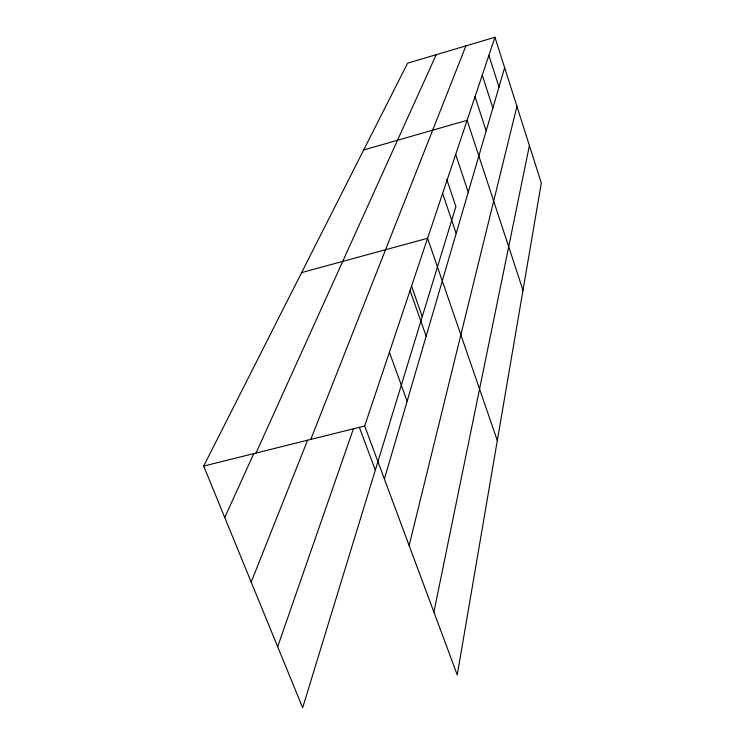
<?xml version="1.0" encoding="UTF-8"?>
<svg xmlns="http://www.w3.org/2000/svg" width="745" height="745" viewBox="0 0 745 745"><rect width="100%" height="100%" fill="white"/><g stroke="black" fill="none" stroke-linecap="round" stroke-linejoin="round"><path stroke-width="1.12" d="M433.897 612.12L529.397 145.573M409.135 545.536L516.937 106.349M384.401 479.007L504.644 67.693M494.959 37.25L541.317 183.056L457.253 674.923L364.678 425.991L494.959 37.25L407.617 63.176L203.683 466.081L302.656 707.75L455.912 206.589L446.786 179.471M277.671 646.725L353.54 428.459M310.758 439.42L465.914 45.873M251.186 582.068L307.648 440.09M256.019 453.044L436.216 54.683M224.748 517.505L253.775 453.658M363.681 149.978L467.124 120.317L522.999 290.261M301.623 272.586L427.583 238.279L497.315 440.528M203.683 466.081L364.678 425.991M359.351 427.304L375.322 470.123M389.412 352.199L407.124 401.266M410.067 290.55L426.149 336.209M411.491 285.996L422.257 316.644M442.632 193.402L456.182 233.446M455.689 154.448L468.251 192.163M475.04 96.701L486.168 130.887M482.257 75.152L492.864 107.997M488.878 55.409L498.992 87.007"/></g></svg>
